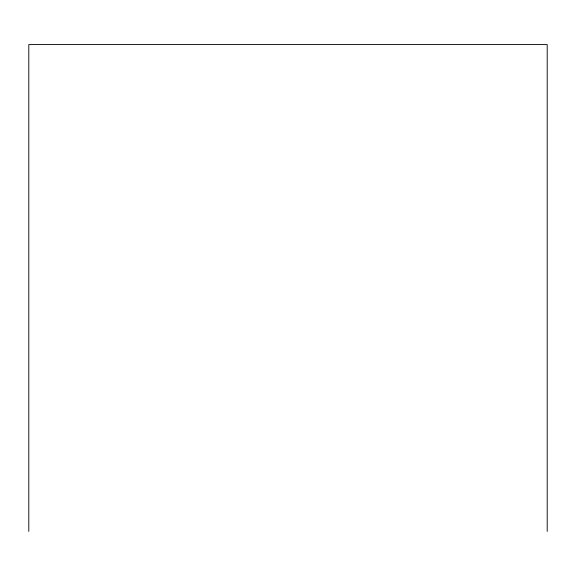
<?xml version="1.0" encoding="UTF-8"?>
<svg xmlns="http://www.w3.org/2000/svg" width="576" height="576" viewBox="0 0 576 576"><rect width="100%" height="100%" fill="white"/><g stroke="black" fill="none" stroke-linecap="round" stroke-linejoin="round"><path stroke-width="0.86" d="M547.2 531.418L547.2 44.582L28.8 44.582L28.8 531.418"/></g></svg>
